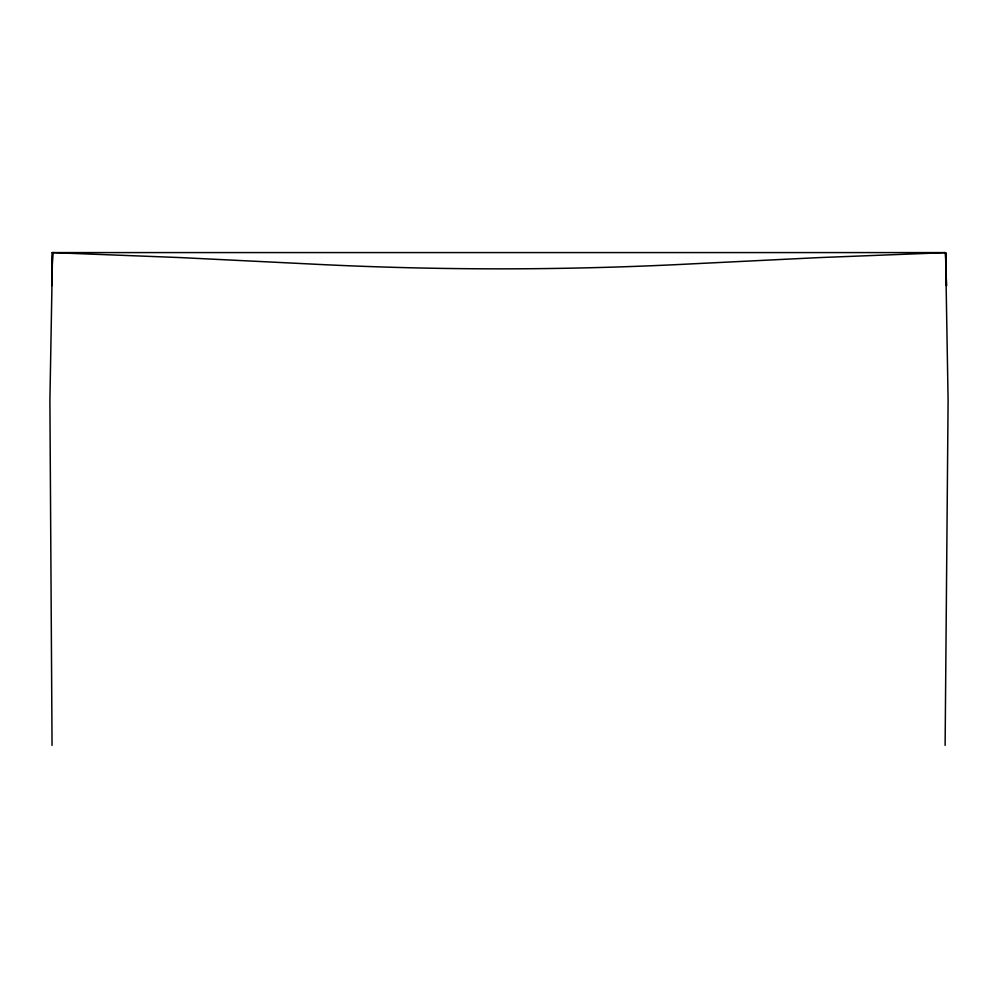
<?xml version="1.0" encoding="UTF-8"?>
<svg xmlns="http://www.w3.org/2000/svg" width="998" height="998" viewBox="0 0 998 998"><rect width="100%" height="100%" fill="white"/><g stroke="black" fill="none" stroke-linecap="round" stroke-linejoin="round"><path stroke-width="1.5" d="M945.118 745.419L948.1 400.647L945.568 252.644L817.986 257.646L690.416 263.934A3701.545 3701.545 0 0 1 307.696 263.859L180.127 257.571L52.545 252.631L49.9 400.66L52.046 745.419M52.046 252.581L945.118 252.581M52.557 252.644L51.709 285.715L52.557 252.631M946.478 285.727L945.568 252.656L946.478 285.727"/></g></svg>
